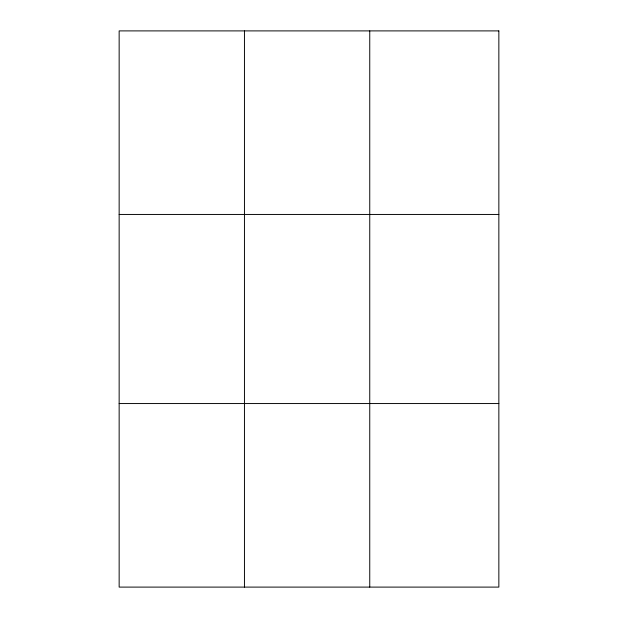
<?xml version="1.0" encoding="UTF-8"?>
<svg xmlns="http://www.w3.org/2000/svg" width="618" height="618" viewBox="0 0 618 618"><rect width="100%" height="100%" fill="white"/><g stroke="black" fill="none" stroke-linecap="round" stroke-linejoin="round"><path stroke-width="0.93" d="M244.45 587.1L244.45 30.9M369.749 587.1L369.749 30.9M119.15 214.446L498.85 214.446M119.15 403.554L498.85 403.554M498.85 30.9L498.85 587.1L119.15 587.1L119.15 30.9L498.85 30.9"/></g></svg>
